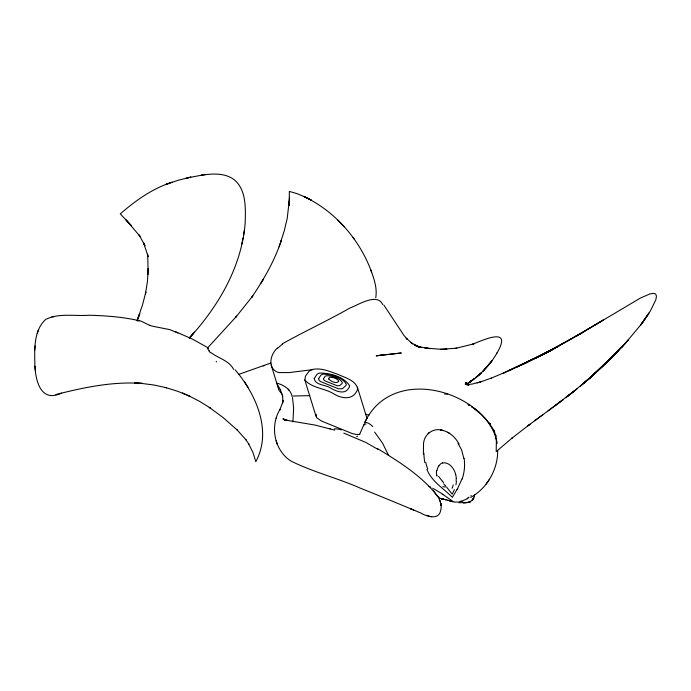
<?xml version="1.0" encoding="UTF-8"?>
<svg xmlns="http://www.w3.org/2000/svg" width="691" height="691" viewBox="0 0 691 691"><rect width="100%" height="100%" fill="white"/><g stroke="black" fill="none" stroke-linecap="round" stroke-linejoin="round"><path stroke-width="1.04" d="M497.675 450.627C497.857 469.509 487.19 488.122 470.744 497.434M148.09 270.95L147.744 255.445L143.452 242.394L144.937 245.789L144.065 243.802M456.146 480.971L456.224 478.526M147.969 274.5L148.185 268.609L147.459 281.367L145.412 294.02L145.844 292.112L142.519 304.852L137.112 320.797L139.729 313.645L137.604 319.449M150.033 325.375C146.898 324.295 144.134 322.438 141.102 321.16C124.199 317.014 106.664 315.752 89.312 315.226C74.965 316.4 58.942 312.755 45.692 319.441C33.116 330.954 34.636 350.484 34.904 366.118C35.759 381.726 41.166 402.888 61.611 393.093M35.077 345.966L34.766 350.026M292.932 421.985L293.632 407.958L292.483 397.472M423.548 444.633L423.376 454.203M207.697 347.849L208.241 348.324M194.551 332.043L189.334 338.046C218.529 306.208 241.677 266.735 245.175 222.917C245.564 208.241 246.557 189.204 233.498 179.176C224.178 172.724 211.999 173.64 201.34 175.22L205.486 174.581M474.51 495.127C474.251 500.906 468.213 503.29 463.195 502.815L468.273 502.4L458.746 502.728M375.749 297.657C377.364 288.104 374.012 278.577 370.678 269.766M365.893 424.222A25.861 4.794 57.9 0 0 364.295 424.032L363.846 425.742M243.629 235.07L244.51 229.507M316.176 414.185L316.59 417.658L321.531 421.052L352.237 433.559L356.124 434.458L359.735 434.371M423.497 444.935C423.298 434.864 433.119 427.064 442.793 430.458L440.659 430.061C448.796 431.046 455.334 437.075 459.057 444.088M241.815 243.975L243.042 238.015M279.129 246.782L284.165 231.122L287.197 218.511L289.538 198.196L289.132 205.581L289.365 191.424L296.767 193.549C331.637 207.015 358.905 237.307 371.646 272.15M37.271 333.425L38.592 329.4M461.985 478.923L457.615 488.494M280.762 242.109L281.41 240.218C274.681 260.766 263.651 279.622 251.654 297.493L252.811 295.895L235.83 317.152L236.711 316.124L207.81 347.685L192.754 339.255L175.169 331.516M280.347 389.62L282.705 396.617L282.559 395.779L282.895 401.488L283.051 400.262L282.438 403.613L282.766 402.257L279.639 410.229L280.045 409.374C269.628 426.053 274.232 450.808 291.291 461.217C313.334 472.169 337.536 478.094 360.063 488.053C380.3 496.138 400.435 504.499 420.543 512.912C425.958 516.099 438.483 520.582 440.53 511.081C442.352 505.475 440.02 499.524 436.729 494.972C420.776 475.313 398.88 461.536 377.441 448.563M363.907 424.628L359.648 434.268M276.158 418.185L276.383 417.606M364.822 422.434C389.871 368.502 470.226 386.157 494.626 431.832L494.048 430.476L495.844 436.323L495.447 434.449L495.689 435.572M454.358 489.608L452.225 494.16L446.585 487.06M364.658 422.806L366.584 418.72M472.946 379.765L469.249 382.417C480.513 374.738 490.42 364.831 497.045 352.842M496.587 353.662C511.789 328.32 489.358 337.165 472.368 344.368L473.948 343.842L455.343 348.445L456.786 348.221L440.737 349.257L424.879 348.022L430.148 348.644L417.019 346.424L421.251 347.443L416.146 345.854L418.901 346.891L411.542 343.038M261.984 281.462L263.262 279.363L260.818 283.37M456.941 489.617L452.363 497.356C443.544 488.373 431.728 481.601 426.883 469.379M548.049 410.912L574.497 390.847L592.308 375.835L607.51 361.695L625.605 342.978L640.626 325.038L650.43 310.872L655.854 299.713L656.45 296.206L655.716 294.098L653.721 293.312L649.963 293.9L640.393 298.054L575.966 336.336L603.632 319.829L571.137 339.031L545.933 353.136L582.133 332.734L539.049 356.435L558.95 345.941L536.061 357.895L555.374 347.962L528.537 361.566L508.861 370.696L548.982 351.538L522.716 364.373L552.083 349.81L503.238 373.166L512.048 369.27M648.089 314.526L643.485 321.168M649.333 312.643L642.12 323.051M466.019 383.09L465.25 384.248L466.071 382.287L466.235 383.825L465.898 382.831L467.66 384.68L466.624 384.265L468.913 384.904L466.183 384.412L469.085 384.792L466.33 384.602L472.195 384.066L480.789 381.838L477.101 382.909M489.47 479.312L486.093 484.149M644.651 319.579L640.626 325.038L643.14 321.635M472.35 500.025L473.309 498.772L472.1 500.319M189.334 338.054L193.221 333.572M625.605 342.978L611.785 357.472L589.414 378.357L603.511 365.548M277.437 347.996C270.837 353.645 267.236 366.601 276.34 371.628A12.663 10.106 -24.7 0 0 278.801 372.57M623.291 345.509L604.418 364.598L592.023 375.783L618.583 350.518L614.904 354.31M596.635 371.879L619.438 349.534M611.785 357.472L614.886 354.258M610.835 358.335L599.641 368.821M604.418 364.598L612.615 356.634M428.066 433.525L428.99 432.678M589.414 378.357L595.806 372.699L583.152 383.738L592.308 375.835L586.149 381.19M443.138 498.617L441.851 498.945L442.3 498.971M577.417 388.497L565.739 397.705L574.497 390.847L568.252 395.753L570.913 393.645M528.891 425.051L529.971 424.239L511.703 438.353L512.135 437.999L496.198 451.594L496.371 441.143L495.62 435.252M554.553 406.127L563.217 399.631L527.803 425.863M534.592 420.802L543.04 414.574M470.467 381.553L474.19 378.823L466.365 384.386M469.249 382.417L471.633 380.724L468.256 383.108M466.183 384.49L468.498 382.918L467.548 383.557M282.204 343.902C304.411 331.43 327.646 320.745 349.793 308.082C358.275 304.999 377.251 292.353 382.754 304.645M357.765 436.081L356.686 436.712M468.006 498.496L461.528 501.2M516.963 367.025L526.378 362.628M137.362 320.909L139.357 320.633M504.585 372.579L490.446 378.452M238.879 374.332L270.889 363M172.163 182.096L165.633 184.566L177.993 180.316L190.863 177.121L186 178.192M169.874 182.968C151.243 189.343 135.004 201.081 120.277 213.89L131.592 225.948L126.228 220.127L126.531 220.455M491.301 378.132L480.262 381.993M263.193 365.962L264.221 365.608M55.807 394.552C83.982 387.426 113.048 381.259 142.268 383.445L134.926 382.995L142.268 383.445M460.586 501.45L458.643 501.882M446.602 393.905L447.716 393.645L446.636 393.896M187.373 177.889L202.29 175.065M442.413 462.953C449.262 461.718 454.324 468.628 455.715 474.587M51.868 316.849L54.235 316.495L53.155 316.651M376.327 355.779L401.151 352.997L376.327 355.779L381.821 355.105M442.283 498.971L442.983 499.135M457.649 502.037L454.237 502.029M444.607 394.155L445.6 394.06M312.634 369.668L288.829 372.622L278.81 372.544M291.559 396.064L309.81 395.632M445.427 349.223L446.922 349.214L440.737 349.257M441.92 498.954L442.361 498.98L441.851 498.945M141.137 383.367L153.782 384.982L166.557 387.763L165.244 387.426L177.751 391.313L189.844 396.228L182.502 393.058L183.866 393.645M446.205 499.818L440.158 498.323L436.842 495.585M443.104 499.161L443.544 499.36L442.154 499.092M443.665 499.273L448.191 500.405M430.148 516.427L431.65 516.738M285.063 419.921L283.094 418.962L287.767 420.456L315.355 425.129L334.781 430.173M285.253 419.886L287.767 420.456M368.968 415.196L365.703 414.229M329.305 428.575L330.255 428.861M450.852 501.208L447.733 500.206L452.562 501.77M426.667 515.339L429.75 516.341M343.79 433.127L365.789 442.413L377.796 449.288M413.892 510.139L410.497 508.697L411.534 509.137M283.094 418.962L284.986 420.292M188.462 395.641L199.872 401.514L210.444 408.113L209.235 407.327L223.262 417.692L237.462 430.234M414.833 345.12L417.234 346.338L414.833 345.12L416.008 345.716M428.93 486.3L430.821 487.293M469.206 405.159L468.014 404.537L469.5 405.418M449.72 433.482L447.595 432.221M177.889 333.027L169.943 329.659L153.359 326.377A12.006 3.334 9.8 0 1 149.887 325.401M453.771 501.942L440.521 492.813L432.687 488.243M410.506 342.313L412.786 343.911L406.178 338.184L407.215 339.29L403.864 335.29L383.859 305.085M282.127 394.138L279.009 390.398L271.157 364.926M474.19 408.58L471.512 406.593L472.376 407.232M474.829 409.046L477.93 411.473M211.273 352.799C218.598 358.396 229.265 360.659 233.653 369.443M474.078 408.364L478.975 412.372M285.158 420.387L283.293 418.815L284.321 419.687M478.077 411.586L477.516 411.11L479.122 412.475L478.077 411.586C487.621 419.731 495.127 430.804 497.149 443.354M291.74 395.036C289.659 388.333 282.887 384.749 276.564 383.013L280.546 390.035M284.139 419.472L285.383 420.664M236.728 429.491L246.031 439.908L245.599 439.338L248.838 444.088L248.57 443.631L253.061 452.769L255.808 461.7C272.461 430.977 255.895 393.93 235.078 369.763M337.752 220.101L344.282 226.821M443.821 484.011L445.013 485.307M126.228 220.127L139.979 236.287L139.081 234.975L144.307 244.346M445.41 485.747L445.799 486.179M288.026 389.007L289.322 390.519M442.335 481.195L443.665 482.802M374.6 432.082L382.529 443.104L388.618 455.481M209.459 351.106L208.665 350.017M442.646 481.592L438.586 476.401M435.606 494.082L436.211 494.851M489.729 423.609L490.567 424.706L489.306 423.056L490.368 424.438M353.023 237.514L354.388 239.302M458.029 443.311L461.571 449.824L463.842 458.366M435.071 493.365L433.292 490.29M247.991 387.366L244.536 381.821M304.835 379.99C312.064 388.368 325.435 388.195 334.539 394.311C341.492 398.5 352.255 400.141 356.616 391.452A7.67 5.623 -17.1 0 0 357.567 388.204C355.053 379.972 344.93 377.692 337.994 374.375C329.944 371.654 321.419 367.595 312.729 369.4A7.463 5.468 -17.1 0 0 308.903 371.49L305.491 376.085L304.835 379.99L316.107 416.63M440.556 502.521L439.666 500.068M276.106 440.72L277.324 444.296M357.368 387.124L367.076 418.677M278.594 389.111L278.318 386.701M424.758 462.452L424.412 460.517M35.034 367.448L34.904 366.118L35.319 370.324M334.185 428.835A38.601 13.483 38.5 0 1 341.527 429.897M365.107 422.719A36.787 8.974 61.9 0 1 372.786 426.546M445.237 487A36.2 3.801 1.6 0 1 442.801 486.697M471.236 495.516A42.315 14.744 -0.2 0 1 470.744 495.939M469.077 497.149A42.315 14.744 -0.2 0 1 467.125 498.297M461.355 501.07A43.455 20.989 14.8 0 1 460.413 501.32M462.754 501.744A23.969 10.028 23.6 0 1 462.711 501.856M442.62 494.523A9.709 1.123 21.4 0 1 443.104 494.298M427.755 468.999A36.2 34.282 79.3 0 1 425.734 462.253M424.542 460.491A37.677 37.547 62.4 0 1 423.98 453.261M464.102 458.306A42.315 38.929 -61.1 0 1 462.193 478.993M457.736 488.572A43.455 33.764 -64.4 0 1 457.062 489.703M453.227 484.935A23.969 17.197 -75.3 0 1 452.052 488.338M455.654 474.605A19.866 18.64 -81.4 0 1 456.328 478.362M456.362 481.567A19.866 18.64 -81.4 0 1 455.905 484.754M438.897 465.967A7.851 7.048 84.5 0 1 442.395 462.892M437.066 470.476A12.257 11.246 72 0 1 438.785 465.889M436.954 475.633A9.164 8.162 75.1 0 1 436.652 470.346M436.98 476.047A9.709 7.618 78.3 0 1 436.85 475.728M277.808 348.178A29.221 19.884 -25.5 0 1 282.515 344.196M216.473 361.946A25.394 1.27 65.1 0 1 216.205 361.341M210.608 352.73A10.926 3.377 24 0 1 208.95 350.959M207.335 348.895A21.965 3.636 38.4 0 1 208.527 349.076M474.596 494.454L474.415 495.87L474.596 494.454M314.241 378.504C315.148 385.569 326.092 384.541 330.929 388.264C336.284 391.253 345.042 395.105 348.886 387.815A5.139 3.766 -17.1 0 0 349.525 385.647C343.721 376.491 329.927 372.959 319.492 373.054A5.001 3.662 -17.1 0 0 316.919 374.444L314.241 378.504M318.732 378.443L318.948 380.257L320.667 381.613L338.607 388.852L342.399 388.722L345.75 385.708A4.008 2.937 -17.1 0 0 346.251 384.006C341.725 376.871 330.972 374.116 322.827 374.185A3.896 2.859 -17.1 0 0 320.823 375.273L318.732 378.443M323.587 378.642L323.733 379.877L324.9 380.801L337.096 385.725L339.67 385.638L341.959 383.583A2.721 1.995 -17.1 0 0 342.295 382.434C339.212 377.58 331.905 375.705 326.368 375.749A2.652 1.943 -17.1 0 0 325.003 376.491L323.587 378.642M328.579 378.884C330.307 380.888 335.99 384.308 338.504 381.544A1.468 1.08 -17.1 0 0 338.685 380.922C337.027 378.305 333.071 377.295 330.082 377.321A1.434 1.045 -17.1 0 0 329.348 377.718L328.579 378.884M473.698 498.081L473.05 499.161L473.698 498.081M491.828 360.987L482.759 371.456L491.828 360.987M628.162 340.11L621.745 347.141L628.162 340.11M481.212 372.915L476.894 376.673L481.212 372.915M589.103 378.642L580.285 386.139L589.103 378.642M479.692 374.263L475.512 377.796L479.692 374.263M470.588 501.476L469.975 501.813L470.588 501.476M470.321 501.649L468.705 502.297L470.321 501.649M442.413 499.04L441.696 498.971L442.413 499.04M310.7 199.846L303.79 196.356L311.373 200.2L310.7 199.846M147.96 256.611L147.529 254.202L147.883 256.681M441.108 505.518L440.763 503.316L441.108 505.518"/></g></svg>
